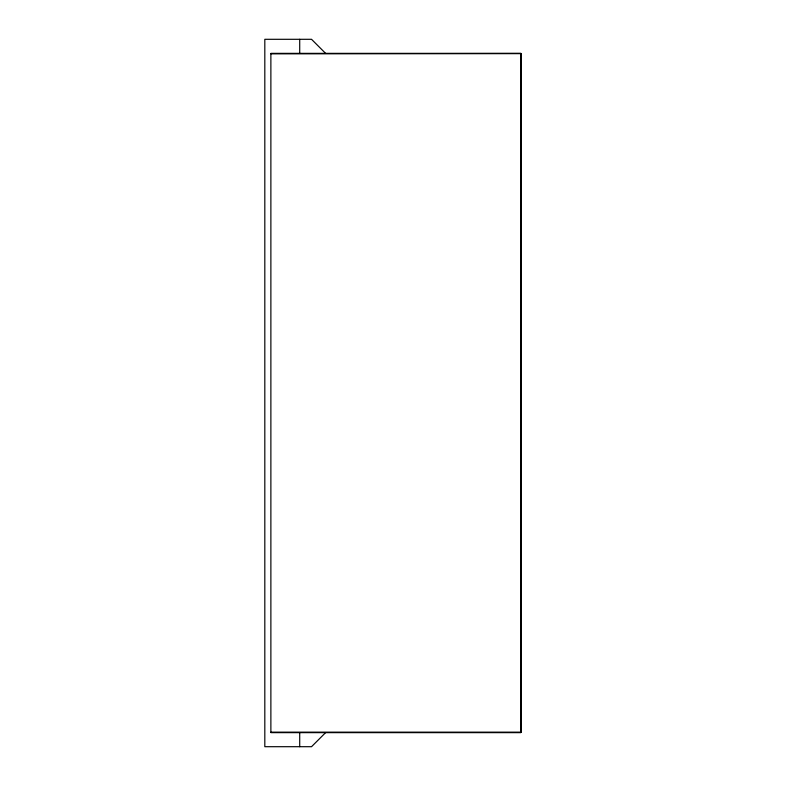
<?xml version="1.0" encoding="UTF-8"?>
<svg xmlns="http://www.w3.org/2000/svg" width="786" height="786" viewBox="0 0 786 786"><rect width="100%" height="100%" fill="white"/><g stroke="black" fill="none" stroke-linecap="round" stroke-linejoin="round"><path stroke-width="1.18" d="M520.902 732.572L270.875 732.572L270.875 53.428L520.902 53.428L521.059 732.464L521.098 53.517L270.875 53.723M325.659 732.572L311.531 746.7L264.813 746.7L264.813 39.3L311.531 39.3L325.659 53.428M270.875 53.517L520.902 53.517M270.875 732.277L520.902 732.277M270.875 732.483L520.902 732.483M521.187 53.723L521.187 732.277M299.712 39.3L299.712 53.428M299.712 732.572L299.712 746.7"/></g></svg>
